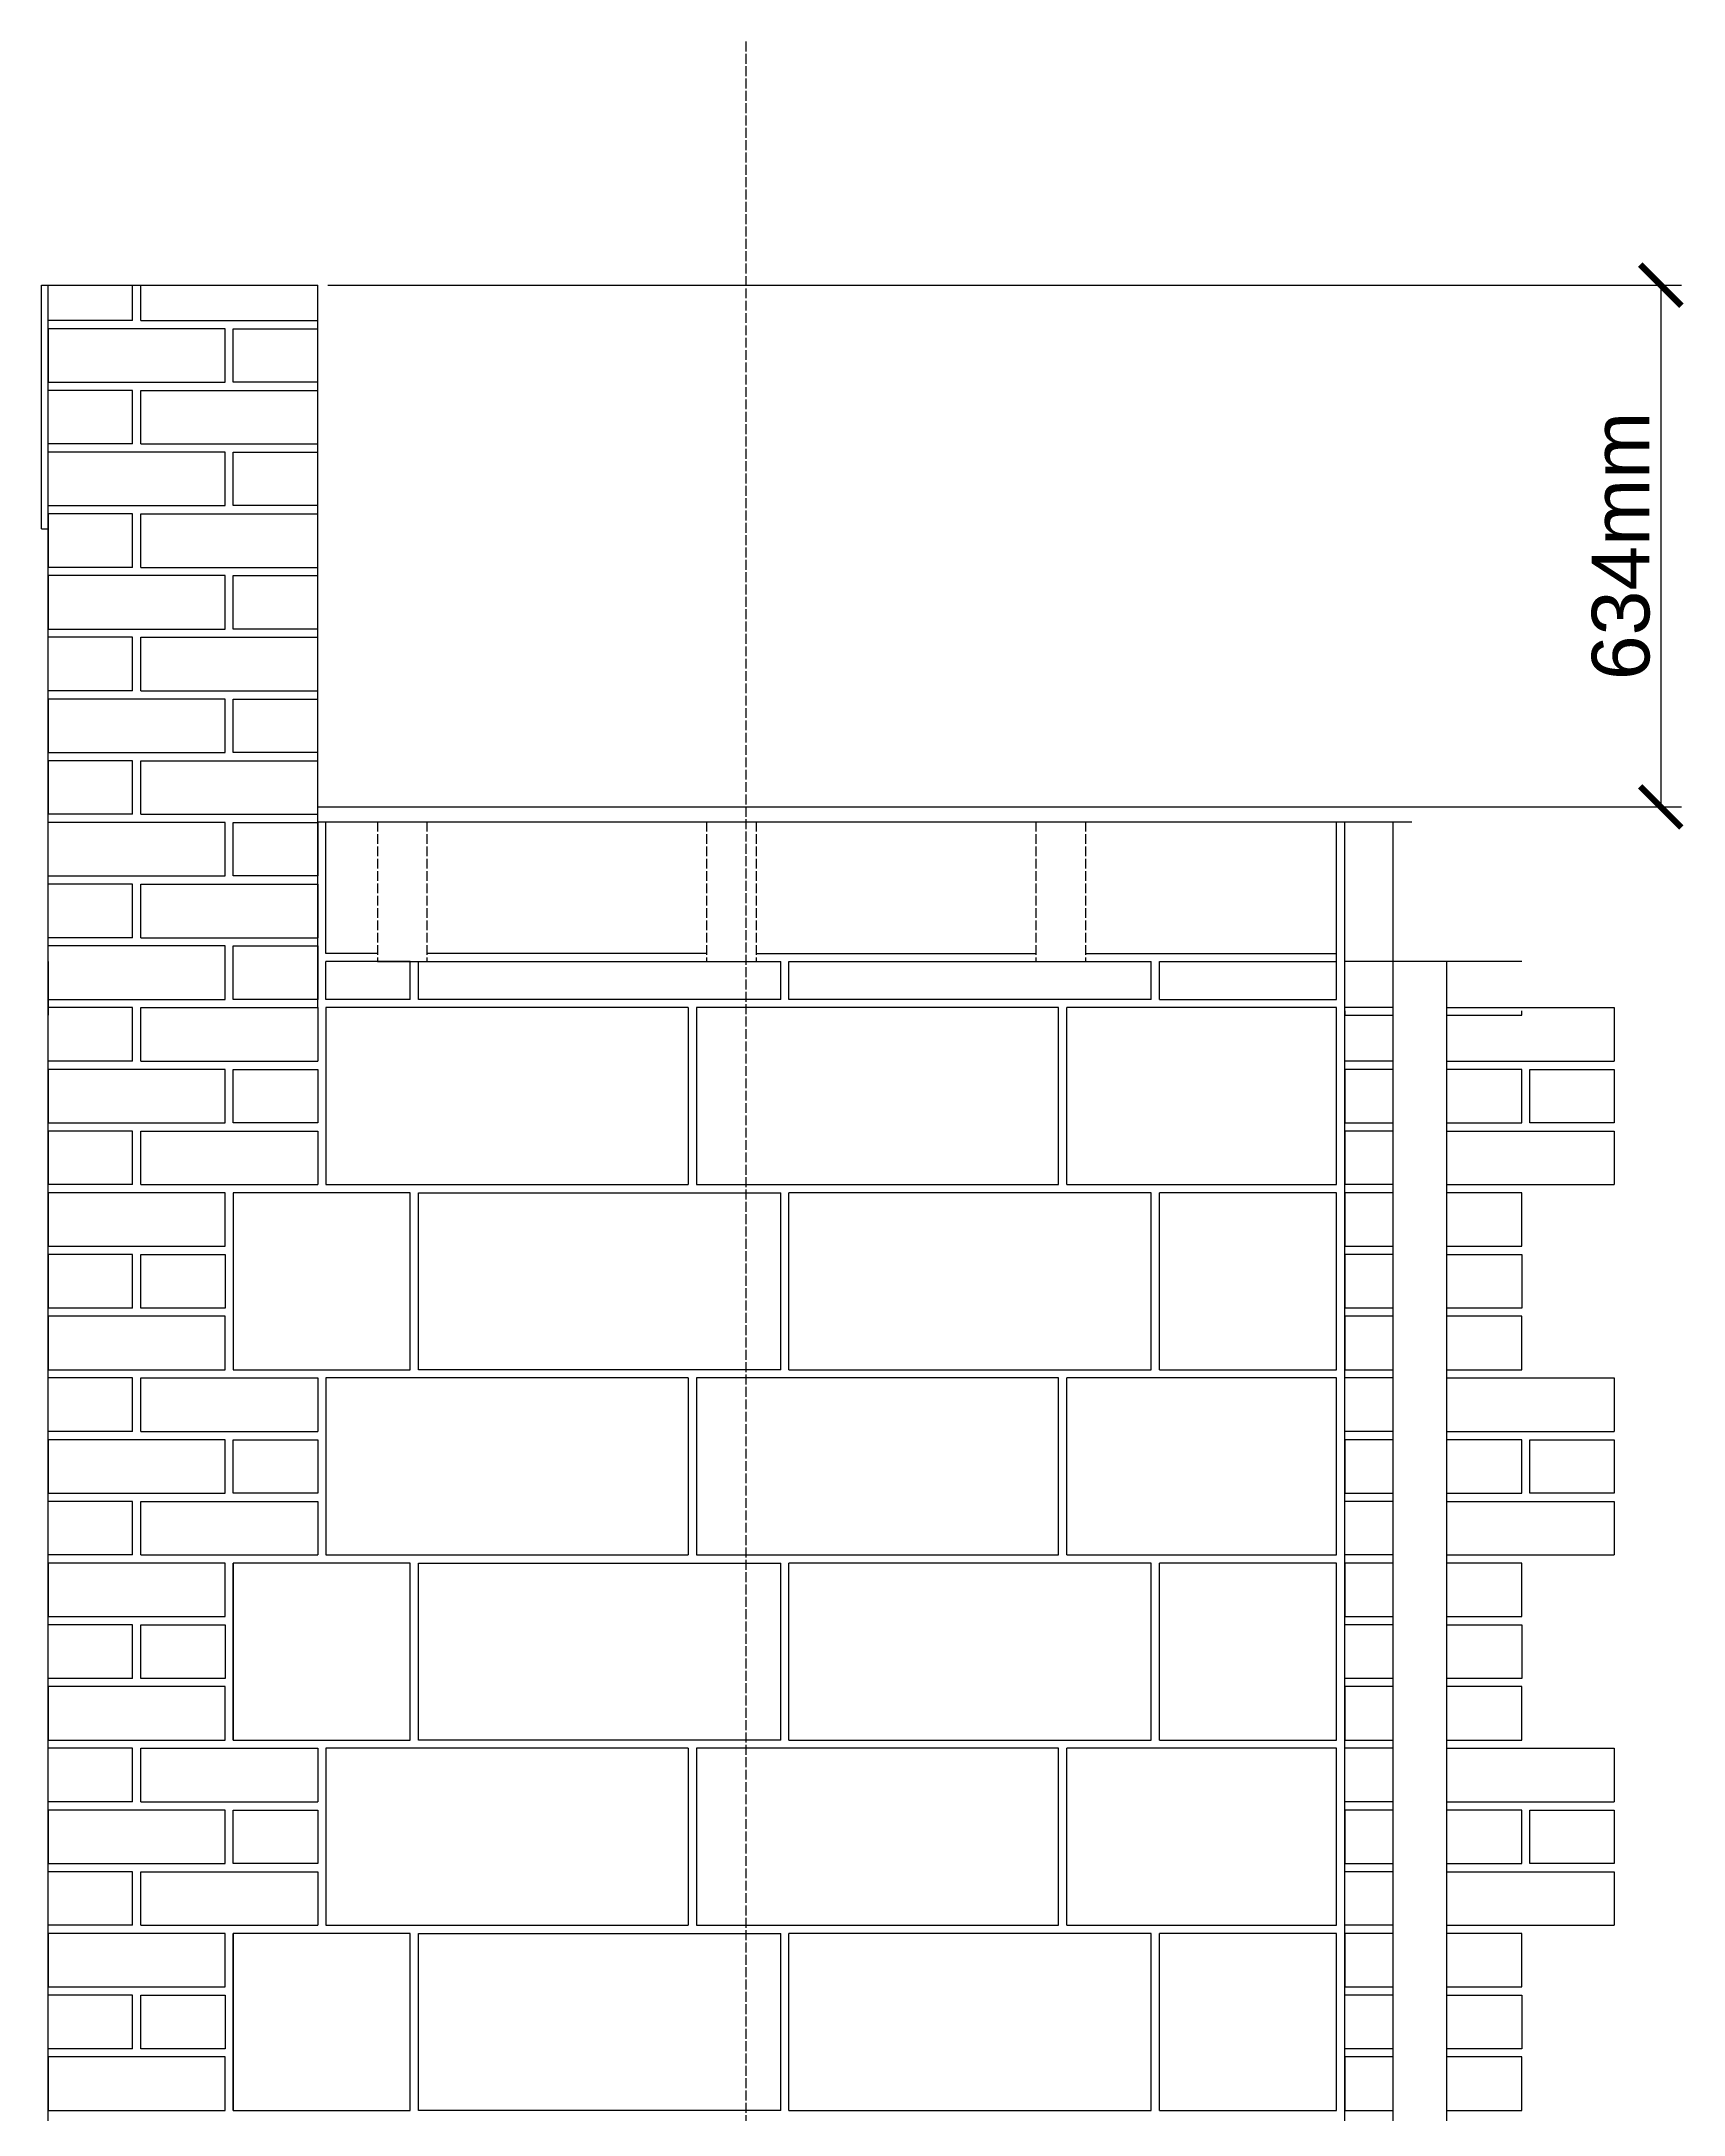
# Model space of a CAD drawing. Header units: millimetres. Extents: x -11841 to 102307, y -68819 to 40378.
# Drawn here: x 64234 to 66229, y 3793 to 6312 of the extents above; entities that cross this region are included whole.
import ezdxf

# ---------------------------------------------------------------- set-up
doc = ezdxf.new("R2010")
doc.units = ezdxf.units.MM
doc.linetypes.add('ACAD_ISO02W100', pattern=[15, 12, -3])
doc.styles.get("Standard").update_dxf_attribs({"font": 'Arial.ttf'})
doc.dimstyles.new('JRMStyle', dxfattribs={"dimtxt": 3.5, "dimasz": 2.5, "dimexe": 1.25, "dimexo": 0.625, "dimtad": 1, "dimdec": 0, "dimdsep": 46, "dimtxsty": 'Standard', "dimblk": 'ARCHTICK', "dimblk1": 'ARCHTICK', "dimblk2": 'ARCHTICK', "dimcen": 2.5, "dimadec": 0, "dimazin": 0, "dimtfac": 1, "dimtdec": 0, "dimtmove": 0, "dimatfit": 3, "dimldrblk": 'ARCHTICK', "dimfxl": 1, "dimarcsym": 0})

# ---------------------------------------------------------------- blocks, each defined once
blk = doc.blocks.new('_ArchTick')
at = {"color": 0, "linetype": 'ByBlock', "const_width": 0.15}
blk.add_lwpolyline([(-0.5, -0.5), (0.5, 0.5)], dxfattribs=at)
blk = doc.blocks.new('*D97')
at = {"color": 0, "lineweight": -2, "ltscale": 0.58, "transparency": 16777216}
for p, q in [((64582.02787783486, 6015.832281707101), (66225.97830513329, 6015.832281707101)), ((66200.97830513329, 6015.832281707101), (66200.97830513329, 5381.832281707066)), ((64582.02787783486, 5381.832281707066), (66225.97830513329, 5381.832281707066))]:
    blk.add_line(p, q, dxfattribs=at)
at = {"layer": 'Defpoints', "color": 0, "ltscale": 0.58, "transparency": 16777216}
for p in [(64569.52787783486, 6015.832281707101), (64569.52787783486, 5381.832281707066), (66200.97830513329, 5381.832281707066)]:
    blk.add_point(p, dxfattribs=at)
at = {"color": 0, "lineweight": -2, "ltscale": 0.58, "transparency": 16777216, "xscale": 50, "yscale": 50, "zscale": 50}
for p, rotation in [((66200.97830513329, 6015.832281707101), 90), ((66200.97830513329, 5381.832281707066), 270)]:
    blk.add_blockref('_ArchTick', p, dxfattribs=dict(at, rotation=rotation))
at = {"color": 0, "ltscale": 0.58, "transparency": 16777216, "insert": (66152.71432150438, 5698.832281707095), "char_height": 70, "attachment_point": 5, "rotation": 90}
blk.add_mtext('634mm', dxfattribs=at)

msp = doc.modelspace()

# ---------------------------------------------------------------- linework, layer by layer
at = {"linetype": 'ACAD_ISO02W100'}
for p, q in [((65089.45771201851, 6311.889887493824), (65089.45771201851, 1712.851113428849)), ((64242.02787783484, 5196.832281707068), (64242.02787783485, 5396.832281707068)), ((64642.02787783483, 5363.832281707097), (64642.02787783484, 5193.83228170706)), ((64702.02787783483, 5363.832281707102), (64702.02787783484, 5193.832281707066)), ((65042.02787783483, 5363.832281707054), (65042.02787783484, 5193.832281707018)), ((65102.02787783483, 5363.832281707059), (65102.02787783484, 5193.832281707023)), ((65442.02787783483, 5363.832281707097), (65442.02787783484, 5193.83228170706)), ((65502.02787783483, 5363.832281707102), (65502.02787783484, 5193.832281707066))]:
    msp.add_line(p, q, dxfattribs=at)
for p, q in [((64234.02787783486, 5719.832281707114), (64234.02787783486, 6015.832281707102)), ((64242.02787783486, 2212.832281707067), (64242.02787783486, 6015.832281707101)), ((64242.02787783486, 5719.832281707114), (64242.02787783486, 6015.832281707101)), ((64344.52787783486, 5972.832281707067), (64344.52787783486, 6015.832281707101)), ((64354.52787783486, 5972.832281707067), (64354.52787783486, 6015.832281707101)), ((64344.52787783486, 5972.832281707067), (64242.02787783486, 5972.832281707067)), ((64354.52787783486, 5972.832281707067), (64569.52787783486, 5972.832281707067)), ((64457.02787783486, 5962.832281707067), (64242.02787783486, 5962.832281707067)), ((64242.02787783486, 5962.832281707067), (64242.02787783486, 5897.832281707067)), ((64457.02787783486, 5897.832281707067), (64457.02787783486, 5962.832281707067)), ((64467.02787783486, 5897.832281707067), (64467.02787783486, 5962.832281707067)), ((64467.02787783486, 5962.832281707067), (64569.52787783486, 5962.832281707067)), ((64242.02787783486, 5897.832281707067), (64457.02787783486, 5897.832281707067)), ((64569.52787783486, 5897.832281707067), (64467.02787783486, 5897.832281707067)), ((64344.52787783486, 5887.832281707067), (64242.02787783486, 5887.832281707067)), ((64344.52787783486, 5822.832281707067), (64344.52787783486, 5887.832281707067)), ((64354.52787783486, 5822.832281707067), (64354.52787783486, 5887.832281707067)), ((64354.52787783486, 5887.832281707067), (64569.52787783486, 5887.832281707067)), ((64344.52787783486, 5822.832281707067), (64242.02787783486, 5822.832281707067)), ((64354.52787783486, 5822.832281707067), (64569.52787783486, 5822.832281707067)), ((64457.02787783486, 5812.832281707067), (64242.02787783486, 5812.832281707067)), ((64457.02787783486, 5747.832281707067), (64457.02787783486, 5812.832281707067)), ((64467.02787783486, 5747.832281707067), (64467.02787783486, 5812.832281707067)), ((64467.02787783486, 5812.832281707067), (64569.52787783486, 5812.832281707067)), ((64242.02787783486, 5747.832281707067), (64457.02787783486, 5747.832281707067)), ((64569.52787783486, 5747.832281707067), (64467.02787783486, 5747.832281707067)), ((64234.02787783486, 5719.832281707114), (64242.02787783486, 5719.832281707114)), ((64234.02787783486, 5719.832281707114), (64242.02787783486, 5719.832281707114)), ((64242.02787783486, 5737.832281707067), (64242.02787783486, 5672.832281707067)), ((64344.52787783486, 5737.832281707067), (64242.02787783486, 5737.832281707067)), ((64344.52787783486, 5672.832281707067), (64344.52787783486, 5737.832281707067)), ((64354.52787783486, 5672.832281707067), (64354.52787783486, 5737.832281707067)), ((64354.52787783486, 5737.832281707067), (64569.52787783486, 5737.832281707067)), ((64344.52787783486, 5672.832281707067), (64242.02787783486, 5672.832281707067)), ((64354.52787783486, 5672.832281707067), (64569.52787783486, 5672.832281707067)), ((64242.02787783486, 5662.832281707067), (64242.02787783486, 5597.832281707067)), ((64242.02787783486, 5662.832281707067), (64242.02787783486, 5597.832281707067)), ((64242.02787783486, 5662.832281707067), (64242.02787783486, 5597.832281707067)), ((64457.02787783486, 5662.832281707067), (64242.02787783486, 5662.832281707067)), ((64242.02787783486, 5662.832281707067), (64242.02787783486, 5597.832281707067)), ((64457.02787783486, 5597.832281707067), (64457.02787783486, 5662.832281707067)), ((64467.02787783486, 5597.832281707067), (64467.02787783486, 5662.832281707067)), ((64467.02787783486, 5662.832281707067), (64569.52787783486, 5662.832281707067)), ((64242.02787783486, 5597.832281707067), (64457.02787783486, 5597.832281707067)), ((64569.52787783486, 5597.832281707067), (64467.02787783486, 5597.832281707067)), ((64344.52787783486, 5587.832281707067), (64242.02787783486, 5587.832281707067)), ((64344.52787783486, 5522.832281707067), (64344.52787783486, 5587.832281707067)), ((64354.52787783486, 5522.832281707067), (64354.52787783486, 5587.832281707067)), ((64354.52787783486, 5587.832281707067), (64569.52787783486, 5587.832281707067)), ((64344.52787783486, 5522.832281707067), (64242.02787783486, 5522.832281707067)), ((64354.52787783486, 5522.832281707067), (64569.52787783486, 5522.832281707067)), ((64457.02787783486, 5512.832281707067), (64242.02787783486, 5512.832281707067)), ((64242.02787783486, 5512.832281707067), (64242.02787783486, 5447.832281707067)), ((64457.02787783486, 5447.832281707067), (64457.02787783486, 5512.832281707067)), ((64467.02787783486, 5447.832281707067), (64467.02787783486, 5512.832281707067)), ((64467.02787783486, 5512.832281707067), (64569.52787783486, 5512.832281707067)), ((64242.02787783486, 5447.832281707067), (64457.02787783486, 5447.832281707067)), ((64569.52787783486, 5447.832281707067), (64467.02787783486, 5447.832281707067)), ((64242.02787783486, 5437.832281707067), (64242.02787783486, 5372.832281707067)), ((64242.02787783486, 5437.832281707067), (64242.02787783486, 5372.832281707067)), ((64344.52787783486, 5437.832281707067), (64242.02787783486, 5437.832281707067)), ((64344.52787783486, 5372.832281707067), (64344.52787783486, 5437.832281707067)), ((64354.52787783486, 5372.832281707067), (64354.52787783486, 5437.832281707067)), ((64354.52787783486, 5437.832281707067), (64569.52787783486, 5437.832281707067)), ((64344.52787783486, 5372.832281707067), (64242.02787783486, 5372.832281707067)), ((64354.52787783486, 5372.832281707067), (64569.52787783486, 5372.832281707067)), ((64569.52787783486, 5381.832281707067), (65898.52955417414, 5381.832281707068)), ((64457.02787783486, 5362.832281707067), (64242.02787783486, 5362.832281707067)), ((64457.02787783486, 5297.832281707067), (64457.02787783486, 5362.832281707067)), ((64467.02787783486, 5297.832281707067), (64467.02787783486, 5362.832281707067)), ((64467.02787783486, 5362.832281707067), (64569.52787783486, 5362.832281707067)), ((64569.52787783486, 5363.832281707067), (65898.52955417414, 5363.832281707068)), ((64569.52787783486, 5362.832281707067), (64569.52787783486, 5297.832281707067)), ((65817.02787783486, 1987.832281707067), (65817.02787783483, 5363.832281707068)), ((64242.02787783486, 5297.832281707067), (64457.02787783486, 5297.832281707067)), ((64569.52787783486, 5297.832281707067), (64467.02787783486, 5297.832281707067)), ((64344.52787783486, 5222.832281707067), (64344.52787783486, 5287.832281707067)), ((64354.52787783486, 5222.832281707067), (64354.52787783486, 5287.832281707067)), ((64569.52787783486, 5287.832281707067), (64569.52787783486, 5222.832281707067)), ((64344.52787783486, 5222.832281707067), (64242.02787783486, 5222.832281707067)), ((64354.52787783486, 5222.832281707067), (64569.52787783486, 5222.832281707067)), ((64457.02787783486, 5212.832281707067), (64242.02787783486, 5212.832281707067)), ((64242.02787783484, 5193.832281707031), (64242.02787783484, 5128.832281707031)), ((64457.02787783486, 5147.832281707067), (64457.02787783486, 5212.832281707067)), ((64467.02787783486, 5147.832281707067), (64467.02787783486, 5212.832281707067)), ((64467.02787783486, 5212.832281707067), (64569.52787783486, 5212.832281707067)), ((64569.52787783486, 5212.832281707067), (64569.52787783486, 5147.832281707067)), ((64642.02787783484, 5193.83228170706), (64702.02787783484, 5193.832281707031)), ((64242.02787783486, 5147.832281707067), (64457.02787783486, 5147.832281707067)), ((64569.52787783486, 5147.832281707067), (64467.02787783486, 5147.832281707067)), ((64682.02787783487, 5147.832281707067), (64579.52787783486, 5147.832281707067)), ((65132.02787783486, 5147.832281707067), (64692.02787783486, 5147.832281707067)), ((65582.02787783486, 5147.832281707067), (65142.02787783485, 5147.832281707067)), ((64344.52787783486, 5137.832281707067), (64242.02787783486, 5137.832281707067)), ((64344.52787783486, 5072.832281707067), (64344.52787783486, 5137.832281707067)), ((64354.52787783486, 5072.832281707067), (64354.52787783486, 5137.832281707067)), ((64354.52787783486, 5137.832281707067), (64569.52787783486, 5137.832281707067)), ((64569.52787783486, 5137.832281707067), (64569.52787783486, 5072.832281707067)), ((64579.52787783486, 5137.832281707067), (64579.52787783486, 4922.832281707067)), ((65019.52787783486, 5137.832281707067), (64579.52787783486, 5137.832281707067)), ((65019.52787783486, 5137.832281707067), (65019.52787783486, 4922.832281707067)), ((65029.52787783486, 5137.832281707067), (65029.52787783486, 4922.832281707067)), ((65029.52787783486, 5137.832281707067), (65029.52787783486, 4922.832281707067)), ((65469.52787783486, 5137.832281707067), (65029.52787783486, 5137.832281707067)), ((65469.52787783486, 4922.832281707067), (65469.52787783486, 5137.832281707067)), ((65479.52787783486, 4922.832281707067), (65479.52787783486, 5137.832281707067)), ((65807.02787783486, 5137.832281707068), (65479.52787783486, 5137.832281707067)), ((65807.02787783486, 4922.832281707068), (65807.02787783486, 5137.832281707068)), ((64344.52787783486, 5072.832281707067), (64242.02787783486, 5072.832281707067)), ((64354.52787783486, 5072.832281707067), (64569.52787783486, 5072.832281707067)), ((64457.02787783486, 5062.832281707067), (64242.02787783486, 5062.832281707067)), ((64242.02787783486, 5062.832281707067), (64242.02787783486, 4997.832281707067)), ((64457.02787783486, 4997.832281707067), (64457.02787783486, 5062.832281707067)), ((64467.02787783486, 4997.832281707067), (64467.02787783486, 5062.832281707067)), ((64467.02787783486, 5062.832281707067), (64569.52787783486, 5062.832281707067)), ((64569.52787783486, 5062.832281707067), (64569.52787783486, 4997.832281707067)), ((64242.02787783486, 4997.832281707067), (64457.02787783486, 4997.832281707067)), ((64242.02787783486, 4987.832281707067), (64242.02787783486, 4922.832281707067)), ((64242.02787783486, 4987.832281707067), (64242.02787783486, 4922.832281707067)), ((64344.52787783486, 4987.832281707067), (64242.02787783486, 4987.832281707067)), ((64344.52787783486, 4922.832281707067), (64344.52787783486, 4987.832281707067)), ((64354.52787783486, 4922.832281707067), (64354.52787783486, 4987.832281707067)), ((64354.52787783486, 4987.832281707067), (64569.52787783486, 4987.832281707067)), ((64569.52787783486, 4997.832281707067), (64467.02787783486, 4997.832281707067)), ((64569.52787783486, 4987.832281707067), (64569.52787783486, 4922.832281707067)), ((64344.52787783486, 4922.832281707067), (64242.02787783486, 4922.832281707067)), ((64457.02787783486, 4912.832281707067), (64242.02787783486, 4912.832281707067)), ((64242.02787783486, 4912.832281707067), (64242.02787783486, 4847.832281707067)), ((64354.52787783486, 4922.832281707067), (64569.52787783486, 4922.832281707067)), ((64457.02787783486, 4847.832281707067), (64457.02787783486, 4912.832281707067)), ((64682.02787783486, 4912.832281707067), (64467.02787783486, 4912.832281707067)), ((64467.02787783486, 4912.832281707067), (64467.02787783486, 4697.832281707067)), ((64579.52787783486, 4922.832281707067), (65019.52787783486, 4922.832281707067)), ((64682.02787783486, 4697.832281707067), (64682.02787783486, 4912.832281707067)), ((64692.02787783486, 4697.832281707067), (64692.02787783486, 4912.832281707067)), ((64692.02787783486, 4912.832281707067), (65132.02787783486, 4912.832281707067)), ((65029.52787783486, 4922.832281707067), (65469.52787783486, 4922.832281707067)), ((65132.02787783486, 4697.832281707067), (65132.02787783486, 4912.832281707067)), ((65132.02787783486, 4697.832281707067), (65132.02787783486, 4912.832281707067)), ((65142.02787783486, 4697.832281707067), (65142.02787783486, 4912.832281707067)), ((65142.02787783486, 4697.832281707067), (65142.02787783486, 4912.832281707067)), ((65582.02787783486, 4912.832281707067), (65142.02787783486, 4912.832281707067)), ((65479.52787783486, 4922.832281707067), (65807.02787783486, 4922.832281707068)), ((65582.02787783486, 4697.832281707067), (65582.02787783486, 4912.832281707067)), ((65592.02787783486, 4697.832281707067), (65592.02787783486, 4912.832281707067)), ((65807.02787783486, 4912.832281707067), (65592.02787783486, 4912.832281707067)), ((65807.02787783486, 4697.832281707067), (65807.02787783486, 4912.832281707067)), ((64242.02787783486, 4847.832281707067), (64457.02787783486, 4847.832281707067)), ((64242.02787783486, 4837.832281707067), (64242.02787783486, 4772.832281707067)), ((64344.52787783486, 4837.832281707067), (64242.02787783486, 4837.832281707067)), ((64344.52787783486, 4772.832281707067), (64344.52787783486, 4837.832281707067)), ((64354.52787783486, 4772.832281707067), (64354.52787783486, 4837.832281707067)), ((64354.52787783486, 4837.832281707067), (64457.02787783486, 4837.832281707067)), ((64457.02787783486, 4837.832281707067), (64457.02787783486, 4772.832281707067)), ((64344.52787783486, 4772.832281707067), (64242.02787783486, 4772.832281707067)), ((64242.02787783486, 4762.832281707067), (64242.02787783486, 4697.832281707067)), ((64242.02787783486, 4762.832281707067), (64242.02787783486, 4697.832281707067)), ((64457.02787783486, 4762.832281707067), (64242.02787783486, 4762.832281707067)), ((64242.02787783486, 4762.832281707067), (64242.02787783486, 4697.832281707067)), ((64457.02787783486, 4772.832281707067), (64354.52787783486, 4772.832281707067)), ((64457.02787783486, 4697.832281707067), (64457.02787783486, 4762.832281707067)), ((64242.02787783486, 4697.832281707067), (64457.02787783486, 4697.832281707067)), ((64344.52787783486, 4687.832281707067), (64242.02787783486, 4687.832281707067)), ((64344.52787783486, 4622.832281707067), (64344.52787783486, 4687.832281707067)), ((64354.52787783486, 4622.832281707067), (64354.52787783486, 4687.832281707067)), ((64354.52787783486, 4687.832281707067), (64569.52787783486, 4687.832281707067)), ((64467.02787783486, 4697.832281707067), (64682.02787783486, 4697.832281707067)), ((64569.52787783486, 4687.832281707067), (64569.52787783486, 4622.832281707067)), ((64579.52787783486, 4687.832281707067), (64579.52787783486, 4472.832281707067)), ((65019.52787783486, 4687.832281707067), (64579.52787783486, 4687.832281707067)), ((65132.02787783486, 4697.832281707067), (64692.02787783486, 4697.832281707067)), ((65019.52787783486, 4687.832281707067), (65019.52787783486, 4472.832281707067)), ((65029.52787783486, 4687.832281707067), (65029.52787783486, 4472.832281707067)), ((65029.52787783486, 4687.832281707067), (65029.52787783486, 4472.832281707067)), ((65469.52787783486, 4687.832281707067), (65029.52787783486, 4687.832281707067)), ((65142.02787783486, 4697.832281707067), (65582.02787783486, 4697.832281707067)), ((65469.52787783486, 4472.832281707067), (65469.52787783486, 4687.832281707067)), ((65479.52787783486, 4472.832281707067), (65479.52787783486, 4687.832281707067)), ((65807.02787783486, 4687.832281707068), (65479.52787783486, 4687.832281707067)), ((65592.02787783486, 4697.832281707067), (65807.02787783486, 4697.832281707067)), ((65807.02787783486, 4472.832281707068), (65807.02787783486, 4687.832281707068)), ((64344.52787783486, 4622.832281707067), (64242.02787783486, 4622.832281707067)), ((64457.02787783486, 4612.832281707067), (64242.02787783486, 4612.832281707067)), ((64242.02787783486, 4612.832281707067), (64242.02787783486, 4547.832281707067)), ((64354.52787783486, 4622.832281707067), (64569.52787783486, 4622.832281707067)), ((64457.02787783486, 4547.832281707067), (64457.02787783486, 4612.832281707067)), ((64467.02787783486, 4547.832281707067), (64467.02787783486, 4612.832281707067)), ((64467.02787783486, 4612.832281707067), (64569.52787783486, 4612.832281707067)), ((64569.52787783486, 4612.832281707067), (64569.52787783486, 4547.832281707067)), ((64242.02787783486, 4547.832281707067), (64457.02787783486, 4547.832281707067)), ((64344.52787783486, 4537.832281707067), (64242.02787783486, 4537.832281707067)), ((64344.52787783486, 4472.832281707067), (64344.52787783486, 4537.832281707067)), ((64354.52787783486, 4472.832281707067), (64354.52787783486, 4537.832281707067)), ((64354.52787783486, 4537.832281707067), (64569.52787783486, 4537.832281707067)), ((64569.52787783486, 4547.832281707067), (64467.02787783486, 4547.832281707067)), ((64569.52787783486, 4537.832281707067), (64569.52787783486, 4472.832281707067)), ((64344.52787783486, 4472.832281707067), (64242.02787783486, 4472.832281707067)), ((64457.02787783486, 4462.832281707067), (64242.02787783486, 4462.832281707067)), ((64242.02787783486, 4462.832281707067), (64242.02787783486, 4397.832281707067)), ((64354.52787783486, 4472.832281707067), (64569.52787783486, 4472.832281707067)), ((64457.02787783486, 4397.832281707067), (64457.02787783486, 4462.832281707067)), ((64467.02787783486, 4247.832281707066), (64467.02787783486, 4462.832281707066)), ((64682.02787783486, 4462.832281707067), (64467.02787783486, 4462.832281707067)), ((64467.02787783486, 4462.832281707067), (64467.02787783486, 4247.832281707067)), ((64579.52787783486, 4472.832281707067), (65019.52787783486, 4472.832281707067)), ((64682.02787783486, 4247.832281707067), (64682.02787783486, 4462.832281707067)), ((64692.02787783486, 4247.832281707067), (64692.02787783486, 4462.832281707067)), ((64692.02787783486, 4462.832281707067), (65132.02787783486, 4462.832281707067)), ((65029.52787783486, 4472.832281707067), (65469.52787783486, 4472.832281707067)), ((65132.02787783486, 4247.832281707067), (65132.02787783486, 4462.832281707067)), ((65132.02787783486, 4247.832281707067), (65132.02787783486, 4462.832281707067)), ((65142.02787783486, 4247.832281707067), (65142.02787783486, 4462.832281707067)), ((65142.02787783486, 4247.832281707067), (65142.02787783486, 4462.832281707067)), ((65582.02787783486, 4462.832281707067), (65142.02787783486, 4462.832281707067)), ((65479.52787783486, 4472.832281707067), (65807.02787783486, 4472.832281707068)), ((65582.02787783486, 4247.832281707067), (65582.02787783486, 4462.832281707067)), ((65592.02787783486, 4247.832281707067), (65592.02787783486, 4462.832281707067)), ((65807.02787783486, 4462.832281707067), (65592.02787783486, 4462.832281707067)), ((65807.02787783486, 4247.832281707067), (65807.02787783486, 4462.832281707067)), ((64242.02787783486, 4397.832281707067), (64457.02787783486, 4397.832281707067)), ((64344.52787783486, 4387.832281707067), (64242.02787783486, 4387.832281707067)), ((64344.52787783486, 4322.832281707067), (64344.52787783486, 4387.832281707067)), ((64354.52787783486, 4322.832281707067), (64354.52787783486, 4387.832281707067)), ((64354.52787783486, 4387.832281707067), (64457.02787783486, 4387.832281707067)), ((64457.02787783486, 4387.832281707067), (64457.02787783486, 4322.832281707067)), ((64344.52787783486, 4322.832281707067), (64242.02787783486, 4322.832281707067)), ((64457.02787783486, 4312.832281707067), (64242.02787783486, 4312.832281707067)), ((64242.02787783486, 4312.832281707067), (64242.02787783486, 4247.832281707067)), ((64457.02787783486, 4322.832281707067), (64354.52787783486, 4322.832281707067)), ((64457.02787783486, 4247.832281707067), (64457.02787783486, 4312.832281707067)), ((64242.02787783486, 4247.832281707067), (64457.02787783486, 4247.832281707067)), ((64344.52787783486, 4237.832281707067), (64242.02787783486, 4237.832281707067)), ((64344.52787783486, 4172.832281707067), (64344.52787783486, 4237.832281707067)), ((64354.52787783486, 4172.832281707067), (64354.52787783486, 4237.832281707067)), ((64354.52787783486, 4237.832281707067), (64569.52787783486, 4237.832281707067)), ((64467.02787783486, 4247.832281707067), (64682.02787783486, 4247.832281707067)), ((64569.52787783486, 4237.832281707067), (64569.52787783486, 4172.832281707067)), ((64579.52787783486, 4237.832281707067), (64579.52787783486, 4022.832281707067)), ((65019.52787783486, 4237.832281707067), (64579.52787783486, 4237.832281707067)), ((65132.02787783486, 4247.832281707067), (64692.02787783486, 4247.832281707067)), ((65019.52787783486, 4237.832281707067), (65019.52787783486, 4022.832281707067)), ((65029.52787783486, 4237.832281707067), (65029.52787783486, 4022.832281707067)), ((65029.52787783486, 4237.832281707067), (65029.52787783486, 4022.832281707067)), ((65469.52787783486, 4237.832281707067), (65029.52787783486, 4237.832281707067)), ((65142.02787783486, 4247.832281707067), (65582.02787783486, 4247.832281707067)), ((65469.52787783486, 4022.832281707067), (65469.52787783486, 4237.832281707067)), ((65479.52787783486, 4022.832281707067), (65479.52787783486, 4237.832281707067)), ((65807.02787783486, 4237.832281707068), (65479.52787783486, 4237.832281707067)), ((65592.02787783486, 4247.832281707067), (65807.02787783486, 4247.832281707067)), ((65807.02787783486, 4022.832281707067), (65807.02787783486, 4237.832281707068)), ((64344.52787783486, 4172.832281707067), (64242.02787783486, 4172.832281707067)), ((64457.02787783486, 4162.832281707067), (64242.02787783486, 4162.832281707067)), ((64242.02787783486, 4162.832281707067), (64242.02787783486, 4097.832281707067)), ((64354.52787783486, 4172.832281707067), (64569.52787783486, 4172.832281707067)), ((64457.02787783486, 4097.832281707067), (64457.02787783486, 4162.832281707067)), ((64467.02787783486, 4097.832281707067), (64467.02787783486, 4162.832281707067)), ((64467.02787783486, 4162.832281707067), (64569.52787783486, 4162.832281707067)), ((64569.52787783486, 4162.832281707067), (64569.52787783486, 4097.832281707067)), ((64242.02787783486, 4097.832281707067), (64457.02787783486, 4097.832281707067)), ((64344.52787783486, 4087.832281707067), (64242.02787783486, 4087.832281707067)), ((64344.52787783486, 4022.832281707067), (64344.52787783486, 4087.832281707067)), ((64354.52787783486, 4022.832281707067), (64354.52787783486, 4087.832281707067)), ((64354.52787783486, 4087.832281707067), (64569.52787783486, 4087.832281707067)), ((64569.52787783486, 4097.832281707067), (64467.02787783486, 4097.832281707067)), ((64569.52787783486, 4087.832281707067), (64569.52787783486, 4022.832281707067)), ((64344.52787783486, 4022.832281707067), (64242.02787783486, 4022.832281707067)), ((64457.02787783486, 4012.832281707067), (64242.02787783486, 4012.832281707067)), ((64242.02787783486, 4012.832281707067), (64242.02787783486, 3947.832281707067)), ((64354.52787783486, 4022.832281707067), (64569.52787783486, 4022.832281707067)), ((64457.02787783486, 3947.832281707067), (64457.02787783486, 4012.832281707067)), ((64467.02787783486, 3797.832281707068), (64467.02787783486, 4012.832281707068)), ((64682.02787783486, 4012.832281707067), (64467.02787783486, 4012.832281707067)), ((64467.02787783486, 4012.832281707067), (64467.02787783486, 3797.832281707067)), ((64579.52787783486, 4022.832281707067), (65019.52787783486, 4022.832281707067)), ((64682.02787783486, 3797.832281707067), (64682.02787783486, 4012.832281707067)), ((64692.02787783486, 3797.832281707067), (64692.02787783486, 4012.832281707067)), ((64692.02787783486, 4012.832281707067), (65132.02787783486, 4012.832281707067)), ((65029.52787783486, 4022.832281707067), (65469.52787783486, 4022.832281707067)), ((65132.02787783486, 3797.832281707067), (65132.02787783486, 4012.832281707067)), ((65132.02787783486, 3797.832281707067), (65132.02787783486, 4012.832281707067)), ((65142.02787783486, 3797.832281707067), (65142.02787783486, 4012.832281707067)), ((65142.02787783486, 3797.832281707067), (65142.02787783486, 4012.832281707067)), ((65582.02787783486, 4012.832281707067), (65142.02787783486, 4012.832281707067)), ((65479.52787783486, 4022.832281707067), (65807.02787783486, 4022.832281707067)), ((65582.02787783486, 3797.832281707067), (65582.02787783486, 4012.832281707067)), ((65592.02787783486, 3797.832281707067), (65592.02787783486, 4012.832281707067)), ((65807.02787783486, 4012.832281707067), (65592.02787783486, 4012.832281707067)), ((65807.02787783486, 3797.832281707067), (65807.02787783486, 4012.832281707067)), ((64242.02787783486, 3947.832281707067), (64457.02787783486, 3947.832281707067)), ((64344.52787783486, 3937.832281707067), (64242.02787783486, 3937.832281707067)), ((64344.52787783486, 3872.832281707067), (64344.52787783486, 3937.832281707067)), ((64354.52787783486, 3872.832281707067), (64354.52787783486, 3937.832281707067)), ((64354.52787783486, 3937.832281707067), (64457.02787783486, 3937.832281707067)), ((64457.02787783486, 3937.832281707067), (64457.02787783486, 3872.832281707067)), ((64344.52787783486, 3872.832281707067), (64242.02787783486, 3872.832281707067)), ((64457.02787783486, 3862.832281707067), (64242.02787783486, 3862.832281707067)), ((64242.02787783486, 3862.832281707067), (64242.02787783486, 3797.832281707067)), ((64457.02787783486, 3872.832281707067), (64354.52787783486, 3872.832281707067)), ((64457.02787783486, 3797.832281707067), (64457.02787783486, 3862.832281707067)), ((64242.02787783486, 3797.832281707067), (64457.02787783486, 3797.832281707067)), ((64467.02787783486, 3797.832281707067), (64682.02787783486, 3797.832281707067)), ((65132.02787783486, 3797.832281707067), (64692.02787783486, 3797.832281707067)), ((65142.02787783486, 3797.832281707067), (65582.02787783486, 3797.832281707067)), ((65592.02787783486, 3797.832281707067), (65807.02787783486, 3797.832281707067))]:
    msp.add_line(p, q)
at = {"ltscale": 0.58}
for p, q in [((64234.02787783486, 6015.832281707102), (64242.02787783486, 6015.832281707101)), ((64234.02787783487, 6015.832281707102), (64569.52787783485, 6015.8322817071)), ((64569.52787783486, 5137.832281707067), (64569.52787783486, 6015.832281707101)), ((64579.52787783486, 5203.83228170706), (64579.52787783486, 5363.832281707067)), ((65807.02787783486, 5147.832281707068), (65807.02787783486, 5363.832281707068)), ((65875.5215229775, 5363.832281707068), (65875.5215229775, 2887.832281707066)), ((64344.52787783486, 5287.832281707067), (64242.02787783486, 5287.832281707067)), ((64354.52787783486, 5287.832281707067), (64569.52787783486, 5287.832281707067)), ((64642.02787783484, 5203.83228170706), (64579.52787783486, 5203.83228170706)), ((64682.02787783486, 5193.832281707036), (64579.52787783487, 5193.832281707036)), ((64579.52787783486, 5147.832281707067), (64579.52787783486, 5193.832281707036)), ((64682.02787783486, 5147.832281707067), (64682.02787783486, 5193.832281707036)), ((64692.02787783486, 5147.832281707067), (64692.02787783486, 5193.832281707036)), ((64692.02787783486, 5193.832281707036), (65132.02787783486, 5193.832281707036)), ((65042.02787783484, 5203.832281707018), (64702.02787783484, 5203.832281707018)), ((65042.02787783484, 5193.832281707018), (65102.02787783484, 5193.832281707018)), ((65102.02787783484, 5203.832281707023), (65442.02787783484, 5203.832281707023)), ((65132.02787783486, 5147.832281707067), (65132.02787783486, 5193.832281707036)), ((65142.02787783485, 5147.832281707067), (65142.02787783485, 5193.832281707036)), ((65142.02787783485, 5193.832281707036), (65582.02787783486, 5193.832281707036)), ((65442.02787783484, 5193.83228170706), (65502.02787783484, 5193.832281707066)), ((65492.02787783484, 5193.832281707018), (65552.02787783483, 5193.832281707018)), ((65502.02787783484, 5203.832281707066), (65807.02787783486, 5203.832281707066)), ((65582.02787783486, 5147.832281707067), (65582.02787783486, 5193.832281707036)), ((65592.02787783486, 5147.832281707067), (65592.02787783486, 5193.832281707036)), ((65592.02787783486, 5193.832281707036), (65807.02787783487, 5193.832281707037)), ((65940.5215229775, 5193.832281707031), (65940.5215229775, 2887.832281707067)), ((65592.02787783486, 5147.832281707067), (65807.02787783486, 5147.832281707067))]:
    msp.add_line(p, q, dxfattribs=at)
at = {"color": 253}
for p, q in [((66032.02787783483, 5193.832281707031), (65817.02787783483, 5193.832281707031)), ((65875.5215229775, 5137.832281707067), (65817.02787783486, 5137.832281707067)), ((65817.02787783483, 5133.832281707028), (65817.02787783483, 5128.832281707031)), ((65817.02787783483, 5128.832281707031), (65875.52152297748, 5128.832281707031)), ((65940.5215229775, 5137.832281707067), (66144.52787783486, 5137.832281707067)), ((65940.52152297748, 5128.832281707031), (66032.02787783483, 5128.832281707031)), ((66032.02787783483, 5128.832281707031), (66032.02787783483, 5133.832281707031)), ((66144.52787783486, 5137.832281707067), (66144.52787783486, 5072.832281707067)), ((65875.5215229775, 5072.832281707066), (65817.02787783486, 5072.832281707067)), ((65940.5215229775, 5072.832281707067), (66144.52787783486, 5072.832281707067)), ((65817.02787783486, 5062.832281707067), (65817.02787783486, 4997.832281707067)), ((65875.52152297749, 5062.832281707067), (65817.02787783486, 5062.832281707067)), ((66032.02787783486, 5062.832281707067), (65940.5215229775, 5062.832281707067)), ((66032.02787783486, 4997.832281707067), (66032.02787783486, 5062.832281707067)), ((66042.02787783486, 4997.832281707067), (66042.02787783486, 5062.832281707067)), ((66042.02787783486, 5062.832281707067), (66144.52787783486, 5062.832281707067)), ((66144.52787783486, 5062.832281707067), (66144.52787783486, 4997.832281707067)), ((65817.02787783486, 4997.832281707067), (65875.52152297749, 4997.832281707067)), ((65817.02787783486, 4987.832281707067), (65817.02787783486, 4922.832281707067)), ((65817.02787783486, 4987.832281707067), (65817.02787783486, 4922.832281707067)), ((65875.5215229775, 4987.832281707066), (65817.02787783486, 4987.832281707067)), ((65940.5215229775, 4997.832281707067), (66032.02787783486, 4997.832281707067)), ((65940.5215229775, 4987.832281707067), (66144.52787783486, 4987.832281707067)), ((66144.52787783486, 4997.832281707067), (66042.02787783486, 4997.832281707067)), ((66144.52787783486, 4987.832281707067), (66144.52787783486, 4922.832281707067)), ((65875.5215229775, 4922.832281707066), (65817.02787783486, 4922.832281707067)), ((65817.02787783486, 4912.832281707067), (65817.02787783486, 4847.832281707067)), ((65875.52152297749, 4912.832281707067), (65817.02787783486, 4912.832281707067)), ((65940.5215229775, 4922.832281707067), (66144.52787783486, 4922.832281707067)), ((66032.02787783486, 4912.832281707067), (65940.5215229775, 4912.832281707067)), ((66032.02787783486, 4847.832281707067), (66032.02787783486, 4912.832281707067)), ((65817.02787783486, 4847.832281707067), (65875.52152297749, 4847.832281707066)), ((65817.02787783486, 4837.832281707067), (65817.02787783486, 4772.832281707067)), ((65875.5215229775, 4837.832281707066), (65817.02787783486, 4837.832281707067)), ((65940.5215229775, 4847.832281707066), (66032.02787783486, 4847.832281707067)), ((65940.5215229775, 4837.832281707067), (66032.02787783486, 4837.832281707067)), ((66032.02787783486, 4837.832281707067), (66032.02787783486, 4772.832281707067)), ((65875.5215229775, 4772.832281707066), (65817.02787783486, 4772.832281707067)), ((65817.02787783486, 4762.832281707067), (65817.02787783486, 4697.832281707067)), ((65817.02787783486, 4762.832281707067), (65817.02787783486, 4697.832281707067)), ((65817.02787783486, 4762.832281707067), (65817.02787783486, 4697.832281707067)), ((65875.52152297749, 4762.832281707066), (65817.02787783486, 4762.832281707067)), ((66032.02787783486, 4772.832281707067), (65940.5215229775, 4772.832281707067)), ((66032.02787783486, 4762.832281707067), (65940.5215229775, 4762.832281707066)), ((66032.02787783486, 4697.832281707067), (66032.02787783486, 4762.832281707067)), ((65817.02787783486, 4697.832281707067), (65875.52152297749, 4697.832281707066)), ((65875.5215229775, 4687.832281707066), (65817.02787783486, 4687.832281707067)), ((65940.5215229775, 4697.832281707066), (66032.02787783486, 4697.832281707067)), ((65940.5215229775, 4687.832281707066), (66144.52787783486, 4687.832281707067)), ((66144.52787783486, 4687.832281707067), (66144.52787783486, 4622.832281707067)), ((65875.5215229775, 4622.832281707066), (65817.02787783486, 4622.832281707067)), ((65817.02787783486, 4612.832281707067), (65817.02787783486, 4547.832281707067)), ((65875.52152297749, 4612.832281707066), (65817.02787783486, 4612.832281707067)), ((65940.5215229775, 4622.832281707066), (66144.52787783486, 4622.832281707067)), ((66032.02787783486, 4612.832281707067), (65940.5215229775, 4612.832281707066)), ((66032.02787783486, 4547.832281707067), (66032.02787783486, 4612.832281707067)), ((66042.02787783486, 4547.832281707067), (66042.02787783486, 4612.832281707067)), ((66042.02787783486, 4612.832281707067), (66144.52787783486, 4612.832281707067)), ((66144.52787783486, 4612.832281707067), (66144.52787783486, 4547.832281707067)), ((65817.02787783486, 4547.832281707067), (65875.52152297749, 4547.832281707066)), ((65875.5215229775, 4537.832281707067), (65817.02787783486, 4537.832281707067)), ((65940.5215229775, 4547.832281707066), (66032.02787783486, 4547.832281707067)), ((65940.5215229775, 4537.832281707066), (66144.52787783486, 4537.832281707067)), ((66144.52787783486, 4547.832281707067), (66042.02787783486, 4547.832281707067)), ((66144.52787783486, 4537.832281707067), (66144.52787783486, 4472.832281707067)), ((65875.5215229775, 4472.832281707067), (65817.02787783486, 4472.832281707067)), ((65817.02787783486, 4462.832281707067), (65817.02787783486, 4397.832281707067)), ((65875.52152297749, 4462.832281707066), (65817.02787783486, 4462.832281707067)), ((65940.5215229775, 4472.832281707066), (66144.52787783486, 4472.832281707067)), ((66032.02787783486, 4462.832281707067), (65940.5215229775, 4462.832281707066)), ((66032.02787783486, 4397.832281707067), (66032.02787783486, 4462.832281707067)), ((65817.02787783486, 4397.832281707067), (65875.52152297749, 4397.832281707066)), ((65875.5215229775, 4387.832281707067), (65817.02787783486, 4387.832281707067)), ((65940.5215229775, 4397.832281707066), (66032.02787783486, 4397.832281707067)), ((65940.5215229775, 4387.832281707067), (66032.02787783486, 4387.832281707067)), ((66032.02787783486, 4387.832281707067), (66032.02787783486, 4322.832281707067)), ((65875.5215229775, 4322.832281707067), (65817.02787783486, 4322.832281707067)), ((65817.02787783486, 4312.832281707067), (65817.02787783486, 4247.832281707067)), ((65875.52152297749, 4312.832281707066), (65817.02787783486, 4312.832281707067)), ((66032.02787783486, 4322.832281707067), (65940.5215229775, 4322.832281707067)), ((66032.02787783486, 4312.832281707067), (65940.5215229775, 4312.832281707066)), ((66032.02787783486, 4247.832281707067), (66032.02787783486, 4312.832281707067)), ((65817.02787783486, 4247.832281707067), (65875.52152297749, 4247.832281707066)), ((65875.5215229775, 4237.832281707067), (65817.02787783486, 4237.832281707067)), ((65940.5215229775, 4247.832281707066), (66032.02787783486, 4247.832281707067)), ((65940.5215229775, 4237.832281707066), (66144.52787783486, 4237.832281707067)), ((66144.52787783486, 4237.832281707067), (66144.52787783486, 4172.832281707067)), ((65875.5215229775, 4172.832281707067), (65817.02787783486, 4172.832281707067)), ((65817.02787783486, 4162.832281707067), (65817.02787783486, 4097.832281707067)), ((65875.52152297749, 4162.832281707066), (65817.02787783486, 4162.832281707067)), ((65940.5215229775, 4172.832281707066), (66144.52787783486, 4172.832281707067)), ((66032.02787783486, 4162.832281707067), (65940.5215229775, 4162.832281707066)), ((66032.02787783486, 4097.832281707067), (66032.02787783486, 4162.832281707067)), ((66042.02787783486, 4097.832281707067), (66042.02787783486, 4162.832281707067)), ((66042.02787783486, 4162.832281707067), (66144.52787783486, 4162.832281707067)), ((66144.52787783486, 4162.832281707067), (66144.52787783486, 4097.832281707067)), ((65817.02787783486, 4097.832281707067), (65875.52152297749, 4097.832281707066)), ((65875.5215229775, 4087.832281707066), (65817.02787783486, 4087.832281707067)), ((65940.5215229775, 4097.832281707066), (66032.02787783486, 4097.832281707067)), ((65940.5215229775, 4087.832281707066), (66144.52787783486, 4087.832281707067)), ((66144.52787783486, 4097.832281707067), (66042.02787783486, 4097.832281707067)), ((66144.52787783486, 4087.832281707067), (66144.52787783486, 4022.832281707067)), ((65875.5215229775, 4022.832281707066), (65817.02787783486, 4022.832281707067)), ((65817.02787783486, 4012.832281707067), (65817.02787783486, 3947.832281707067)), ((65875.52152297749, 4012.832281707066), (65817.02787783486, 4012.832281707067)), ((65940.5215229775, 4022.832281707066), (66144.52787783486, 4022.832281707067)), ((66032.02787783486, 4012.832281707067), (65940.5215229775, 4012.832281707066)), ((66032.02787783486, 3947.832281707067), (66032.02787783486, 4012.832281707067)), ((65817.02787783486, 3947.832281707067), (65875.52152297749, 3947.832281707066)), ((65875.5215229775, 3937.832281707066), (65817.02787783486, 3937.832281707067)), ((65940.5215229775, 3947.832281707066), (66032.02787783486, 3947.832281707067)), ((65940.5215229775, 3937.832281707066), (66032.02787783486, 3937.832281707067)), ((66032.02787783486, 3937.832281707067), (66032.02787783486, 3872.832281707067)), ((65875.5215229775, 3872.832281707066), (65817.02787783486, 3872.832281707067)), ((65817.02787783486, 3862.832281707067), (65817.02787783486, 3797.832281707067)), ((65875.52152297749, 3862.832281707066), (65817.02787783486, 3862.832281707067)), ((66032.02787783486, 3872.832281707067), (65940.5215229775, 3872.832281707066)), ((66032.02787783486, 3862.832281707067), (65940.5215229775, 3862.832281707066)), ((66032.02787783486, 3797.832281707067), (66032.02787783486, 3862.832281707067)), ((65817.02787783486, 3797.832281707067), (65875.52152297749, 3797.832281707066)), ((65940.5215229775, 3797.832281707066), (66032.02787783486, 3797.832281707067))]:
    msp.add_line(p, q, dxfattribs=at)

# ---------------------------------------------------------------- dimensions: what is measured, and where the dimension line sits
at = {"ltscale": 0.58}
dim = msp.add_linear_dim(base=(66200.97830513329, 5381.832281707066), p1=(64569.52787783486, 6015.832281707101), p2=(64569.52787783486, 5381.832281707066), angle=90, dimstyle='JRMStyle', override={"dimpost": 'mm'}, dxfattribs=at)
dim.commit()
dim.dimension.update_dxf_attribs({"geometry": '*D97', "text_midpoint": (66152.71432150438, 5698.832281707095)})

doc.saveas('drawing.dxf')
